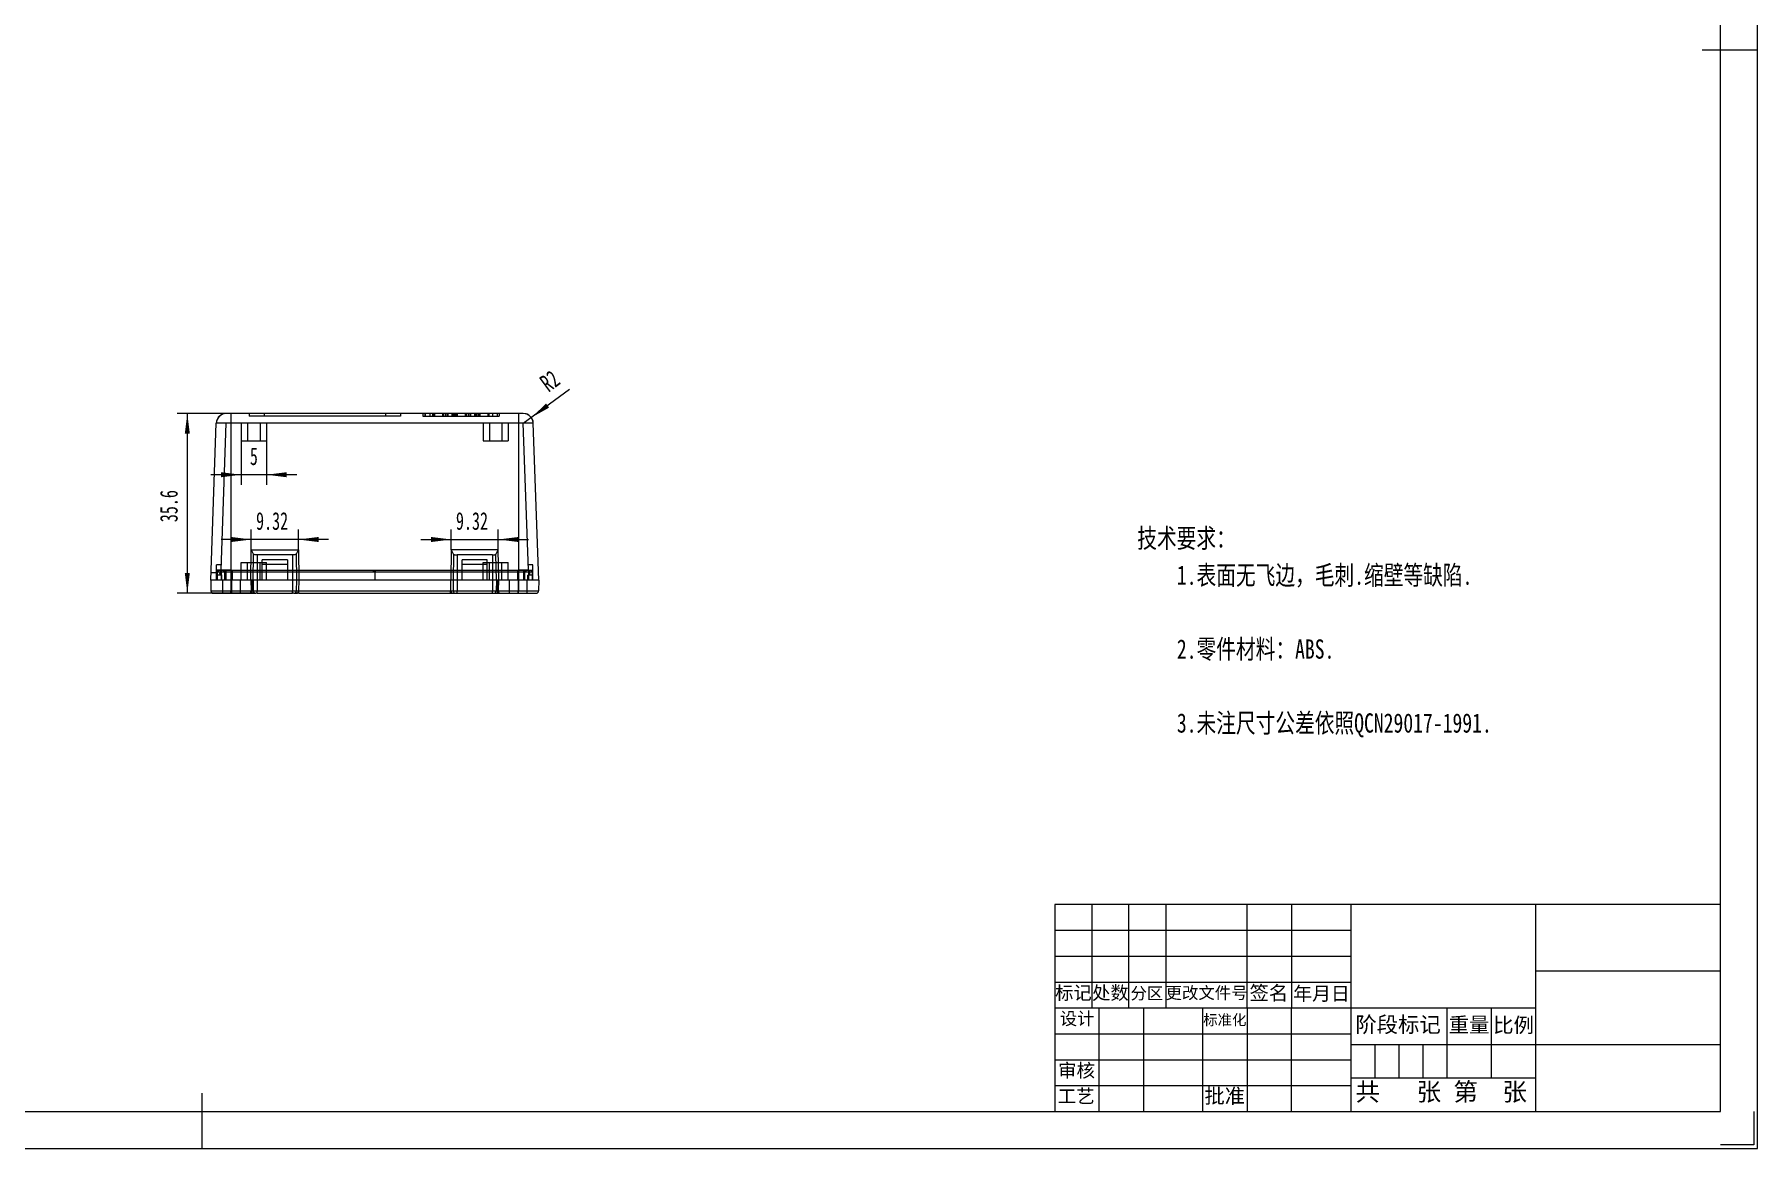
# Model space of a CAD drawing. Header units: millimetres. Extents: x 425 to 1042, y -656 to -221.
# Drawn here: x 700.2 to 1041.6, y -656 to -435.4 of the extents above; entities that cross this region are included whole.
import ezdxf

# ---------------------------------------------------------------- set-up
doc = ezdxf.new("R2010")
doc.units = ezdxf.units.MM
doc.layers.get('0').update_dxf_attribs({"lineweight": 0})
for name, color, linetype, lineweight in [('CAXA4', 3, 'Continuous', 25), ('图框_内框线', 5, 'Continuous', 50), ('图框_外框线', 7, 'Continuous', 0), ('图框_标题栏文字', 6, 'Continuous', 0), ('图框_角线', 5, 'Continuous', 140)]:
    doc.layers.add(name, color=color, linetype=linetype, lineweight=lineweight)
doc.styles.add('UserTxtStyle1', font='simsun.ttc', dxfattribs={"width": 0.75})
doc.styles.add('工程字', font='')
doc.styles.add('标准', font='', dxfattribs={"width": 0.667})
doc.styles.get('工程字').set_extended_font_data('FangSong_GB2312')
doc.styles.get('标准').set_extended_font_data('FangSong_GB2312')
doc.dimstyles.new('标准', dxfattribs={"dimtxt": 3.5, "dimasz": 4, "dimexe": 2, "dimexo": 0, "dimtad": 1, "dimdsep": 46, "dimtxsty": '标准', "dimcen": 0, "dimdle": 6, "dimazin": 2, "dimtfac": 1, "dimtdec": 3, "dimtmove": 0, "dimatfit": 3, "dimfxl": 1, "dimtolj": 1, "dimtzin": 0, "dimarcsym": 0})

# ---------------------------------------------------------------- blocks, each defined once
blk = doc.blocks.new('*C16')
at = {"layer": 'CAXA4', "linetype": 'Continuous', "lineweight": 25}
for points in [[(782.8, -535.42), (778.8, -535.92), (778.8, -534.92)], [(792.12, -535.42), (796.12, -535.92), (796.12, -534.92)]]:
    blk.add_hatch(color=0, dxfattribs=at).paths.add_polyline_path(points, flags=0)
at = {"layer": 'CAXA4', "color": 0, "linetype": 'Continuous', "lineweight": 25}
for p, q in [((776.8, -535.42), (798.12, -535.42)), ((782.8, -537.47), (782.8, -533.42)), ((792.12, -537.47), (792.12, -533.42))]:
    blk.add_line(p, q, dxfattribs=at)
at = {"layer": 'CAXA4', "color": 0, "linetype": 'Continuous', "lineweight": 25, "insert": (783.74, -530), "char_height": 3.5, "attachment_point": 1, "style": '标准'}
blk.add_mtext('\\fFangSong_GB2312|b0|i0|p34;9.32', dxfattribs=at)
blk = doc.blocks.new('*C17')
at = {"layer": 'CAXA4', "linetype": 'Continuous', "lineweight": 25}
for points in [[(743.2, -535.42), (739.2, -534.92), (739.2, -535.92)], [(752.52, -535.42), (756.52, -534.92), (756.52, -535.92)]]:
    blk.add_hatch(color=0, dxfattribs=at).paths.add_polyline_path(points, flags=0)
at = {"layer": 'CAXA4', "color": 0, "linetype": 'Continuous', "lineweight": 25}
for p, q in [((758.52, -535.42), (737.2, -535.42)), ((743.2, -537.47), (743.2, -533.42)), ((752.52, -537.47), (752.52, -533.42))]:
    blk.add_line(p, q, dxfattribs=at)
at = {"layer": 'CAXA4', "color": 0, "linetype": 'Continuous', "lineweight": 25, "insert": (744.14, -530), "char_height": 3.5, "attachment_point": 1, "style": '标准'}
blk.add_mtext('\\fFangSong_GB2312|b0|i0|p34;9.32', dxfattribs=at)
blk = doc.blocks.new('*C18')
at = {"layer": 'CAXA4', "linetype": 'Continuous', "lineweight": 25}
for points in [[(730.52, -510.47), (730.02, -514.47), (731.02, -514.47)], [(730.52, -546.07), (730.02, -542.07), (731.02, -542.07)]]:
    blk.add_hatch(color=0, dxfattribs=at).paths.add_polyline_path(points, flags=0)
at = {"layer": 'CAXA4', "color": 0, "linetype": 'Continuous', "lineweight": 25}
for p, q in [((738.24, -510.47), (728.52, -510.47)), ((730.52, -510.47), (730.52, -546.07)), ((743.65, -546.07), (728.52, -546.07))]:
    blk.add_line(p, q, dxfattribs=at)
at = {"layer": 'CAXA4', "color": 0, "linetype": 'Continuous', "lineweight": 25, "insert": (725.1, -531.99), "char_height": 3.5, "attachment_point": 1, "rotation": 90, "style": '标准'}
blk.add_mtext('\\fFangSong_GB2312|b0|i0|p34;35.6', dxfattribs=at)
blk = doc.blocks.new('*C19')
at = {"layer": 'CAXA4', "linetype": 'Continuous', "lineweight": 25}
blk.add_hatch(color=0, dxfattribs=at).paths.add_polyline_path([(798.68, -511.28), (801.6, -508.5), (802.2, -509.3)], flags=0)
at = {"layer": 'CAXA4', "color": 0, "linetype": 'Continuous', "lineweight": 25}
blk.add_line((806.24, -505.69), (797.08, -512.47), dxfattribs=at)
at = {"layer": 'CAXA4', "color": 0, "linetype": 'Continuous', "lineweight": 25, "insert": (800.02, -503.55), "char_height": 3.5, "attachment_point": 1, "rotation": 36.4752, "style": '标准'}
blk.add_mtext('\\fFangSong_GB2312|b0|i0|p34;R2', dxfattribs=at)
blk = doc.blocks.new('*C20')
at = {"layer": 'CAXA4', "linetype": 'Continuous', "lineweight": 25}
for points in [[(741.21, -522.59), (737.21, -522.09), (737.21, -523.09)], [(746.21, -522.59), (750.21, -522.09), (750.21, -523.09)]]:
    blk.add_hatch(color=0, dxfattribs=at).paths.add_polyline_path(points, flags=0)
at = {"layer": 'CAXA4', "color": 0, "linetype": 'Continuous', "lineweight": 25}
for p, q in [((741.21, -515.87), (741.21, -524.59)), ((746.21, -515.87), (746.21, -524.59)), ((752.21, -522.59), (735.21, -522.59))]:
    blk.add_line(p, q, dxfattribs=at)
at = {"layer": 'CAXA4', "color": 0, "linetype": 'Continuous', "lineweight": 25, "insert": (742.91, -517.17), "char_height": 3.5, "attachment_point": 1, "style": '标准'}
blk.add_mtext('\\fFangSong_GB2312|b0|i0|p34;5', dxfattribs=at)

msp = doc.modelspace()

# ---------------------------------------------------------------- linework, layer by layer
at = {"color": 0, "linetype": 'Continuous', "lineweight": 25}
for p, q in [((797.075, -510.469), (738.243, -510.469)), ((739.159, -510.469), (739.159, -545.578)), ((742.759, -510.469), (742.759, -510.969)), ((772.759, -510.969), (742.759, -510.969)), ((745.759, -510.469), (745.759, -510.969)), ((769.759, -510.469), (769.759, -510.969)), ((772.759, -510.469), (772.759, -510.969)), ((777.179, -510.469), (777.179, -510.969)), ((777.179, -510.969), (792.339, -510.969)), ((777.584, -510.469), (777.584, -510.969)), ((777.62, -510.469), (777.62, -510.969)), ((778.545, -510.469), (778.545, -510.969)), ((779.179, -510.969), (779.179, -510.469)), ((779.259, -510.469), (779.259, -510.969)), ((779.468, -510.469), (779.468, -510.969)), ((781.05, -510.469), (781.05, -510.969)), ((781.259, -510.469), (781.259, -510.969)), ((781.339, -510.969), (781.339, -510.469)), ((781.679, -510.469), (781.679, -510.969)), ((781.973, -510.469), (781.973, -510.969)), ((782.084, -510.469), (782.084, -510.969)), ((782.12, -510.469), (782.12, -510.969)), ((782.898, -510.469), (782.898, -510.969)), ((782.934, -510.469), (782.934, -510.969)), ((783.045, -510.469), (783.045, -510.969)), ((783.339, -510.469), (783.339, -510.969)), ((783.679, -510.969), (783.679, -510.469)), ((783.759, -510.469), (783.759, -510.969)), ((783.968, -510.469), (783.968, -510.969)), ((785.55, -510.469), (785.55, -510.969)), ((785.759, -510.469), (785.759, -510.969)), ((785.839, -510.969), (785.839, -510.469)), ((786.179, -510.469), (786.179, -510.969)), ((786.473, -510.469), (786.473, -510.969)), ((786.584, -510.469), (786.584, -510.969)), ((786.62, -510.469), (786.62, -510.969)), ((787.398, -510.469), (787.398, -510.969)), ((787.434, -510.469), (787.434, -510.969)), ((787.545, -510.469), (787.545, -510.969)), ((787.839, -510.469), (787.839, -510.969)), ((788.179, -510.969), (788.179, -510.469)), ((788.259, -510.469), (788.259, -510.969)), ((788.468, -510.469), (788.468, -510.969)), ((790.05, -510.469), (790.05, -510.969)), ((790.259, -510.469), (790.259, -510.969)), ((790.339, -510.969), (790.339, -510.469)), ((790.973, -510.469), (790.973, -510.969)), ((791.898, -510.469), (791.898, -510.969)), ((791.934, -510.469), (791.934, -510.969)), ((792.339, -510.469), (792.339, -510.969)), ((796.159, -510.469), (796.159, -545.578)), ((799.074, -512.399), (798.958, -511.795)), ((735.159, -543.469), (736.244, -512.399)), ((799.074, -512.399), (736.244, -512.399)), ((737.23, -541.469), (738.246, -512.369)), ((739.159, -512.369), (738.246, -512.369)), ((796.159, -512.369), (739.159, -512.369)), ((741.209, -512.369), (741.209, -515.869)), ((742.459, -512.369), (742.459, -515.869)), ((744.959, -512.369), (744.959, -515.869)), ((746.209, -512.369), (746.209, -515.869)), ((789.109, -512.369), (789.109, -515.869)), ((790.359, -512.369), (790.359, -515.869)), ((792.859, -512.369), (792.859, -515.869)), ((794.109, -512.369), (794.109, -515.869)), ((797.072, -512.369), (796.159, -512.369)), ((798.088, -541.469), (797.072, -512.369)), ((800.159, -543.469), (799.074, -512.399)), ((741.209, -515.869), (746.209, -515.869)), ((789.109, -515.869), (794.109, -515.869)), ((743.109, -543.469), (743.201, -537.469)), ((743.201, -537.469), (752.517, -537.469)), ((743.201, -537.469), (743.651, -538.377)), ((743.562, -543.469), (743.651, -538.377)), ((744.361, -538.459), (744.361, -545.578)), ((751.358, -538.459), (744.361, -538.459)), ((751.358, -538.459), (751.358, -545.578)), ((752.067, -538.377), (752.517, -537.469)), ((752.067, -538.377), (752.156, -543.469)), ((752.517, -537.469), (752.609, -543.469)), ((782.801, -537.469), (782.709, -543.469)), ((782.801, -537.469), (783.251, -538.377)), ((792.117, -537.469), (782.801, -537.469)), ((783.251, -538.377), (783.162, -543.469)), ((790.958, -538.459), (783.961, -538.459)), ((783.961, -538.459), (783.961, -545.578)), ((790.958, -538.459), (790.958, -545.578)), ((791.667, -538.377), (792.117, -537.469)), ((791.756, -543.469), (791.667, -538.377)), ((792.209, -543.469), (792.117, -537.469)), ((735.212, -541.969), (736.309, -541.969)), ((736.309, -543.469), (736.309, -540.469)), ((737.265, -540.469), (736.309, -540.469)), ((739.159, -541.469), (736.309, -541.469)), ((737.23, -542.469), (736.309, -542.469)), ((736.409, -541.869), (736.409, -543.469)), ((798.909, -541.869), (736.409, -541.869)), ((767.359, -541.569), (736.709, -541.569)), ((737.23, -541.469), (737.23, -543.469)), ((737.359, -543.469), (737.359, -542.469)), ((737.909, -541.869), (737.909, -543.469)), ((738.159, -541.569), (738.159, -543.469)), ((739.159, -541.469), (798.088, -541.469)), ((739.309, -541.469), (739.309, -543.469)), ((739.409, -541.569), (739.409, -543.469)), ((741.209, -543.469), (741.209, -539.969)), ((741.209, -539.969), (746.209, -539.969)), ((742.459, -543.469), (742.459, -539.969)), ((744.959, -543.469), (744.959, -539.969)), ((745.359, -543.469), (745.359, -539.469)), ((750.359, -539.469), (745.359, -539.469)), ((750.359, -540.369), (745.359, -540.369)), ((746.209, -543.469), (746.209, -539.969)), ((750.359, -539.469), (750.359, -543.469)), ((767.659, -541.869), (767.659, -543.469)), ((798.609, -541.569), (767.959, -541.569)), ((789.959, -539.469), (784.959, -539.469)), ((784.959, -543.469), (784.959, -539.469)), ((789.959, -540.369), (784.959, -540.369)), ((789.109, -539.969), (794.109, -539.969)), ((789.109, -543.469), (789.109, -539.969)), ((789.959, -543.469), (789.959, -539.469)), ((790.359, -543.469), (790.359, -539.969)), ((792.859, -543.469), (792.859, -539.969)), ((794.109, -543.469), (794.109, -539.969)), ((795.909, -541.569), (795.909, -543.469)), ((796.009, -541.469), (796.009, -543.469)), ((797.159, -541.569), (797.159, -543.469)), ((797.409, -543.469), (797.409, -541.869)), ((797.959, -543.469), (797.959, -542.469)), ((799.009, -540.469), (798.053, -540.469)), ((798.088, -541.469), (799.009, -541.469)), ((798.088, -541.469), (798.088, -543.469)), ((799.009, -542.469), (798.088, -542.469)), ((798.909, -543.469), (798.909, -541.869)), ((799.009, -543.469), (799.009, -540.469)), ((735.159, -543.469), (735.196, -545.578)), ((800.159, -543.469), (735.159, -543.469)), ((735.196, -545.578), (800.122, -545.578)), ((735.695, -546.069), (743.646, -546.069)), ((737.509, -543.469), (737.509, -546.069)), ((739.159, -546.069), (739.159, -545.578)), ((739.259, -543.469), (739.259, -545.578)), ((741.009, -543.469), (741.009, -546.069)), ((743.094, -546.069), (743.094, -545.578)), ((743.109, -543.469), (743.144, -545.578)), ((743.359, -543.469), (743.322, -545.578)), ((743.372, -546.069), (743.372, -545.578)), ((743.562, -543.469), (743.599, -545.578)), ((743.646, -546.069), (744.098, -546.069)), ((744.373, -546.069), (744.098, -546.069)), ((744.361, -546.069), (744.361, -545.578)), ((744.373, -546.069), (751.345, -546.069)), ((751.621, -546.069), (751.345, -546.069)), ((751.358, -546.069), (751.358, -545.578)), ((751.621, -546.069), (752.073, -546.069)), ((752.625, -546.069), (752.073, -546.069)), ((752.156, -543.469), (752.119, -545.578)), ((752.609, -543.469), (752.575, -545.578)), ((752.625, -546.069), (752.625, -545.578)), ((752.625, -546.069), (782.694, -546.069)), ((782.694, -546.069), (782.694, -545.578)), ((782.694, -546.069), (783.246, -546.069)), ((782.744, -545.578), (782.709, -543.469)), ((783.162, -543.469), (783.199, -545.578)), ((783.246, -546.069), (783.697, -546.069)), ((783.697, -546.069), (783.973, -546.069)), ((783.961, -546.069), (783.961, -545.578)), ((783.973, -546.069), (790.945, -546.069)), ((790.945, -546.069), (791.22, -546.069)), ((790.958, -546.069), (790.958, -545.578)), ((791.22, -546.069), (791.673, -546.069)), ((791.673, -546.069), (799.623, -546.069)), ((791.756, -543.469), (791.719, -545.578)), ((791.946, -546.069), (791.946, -545.578)), ((791.959, -543.469), (791.996, -545.578)), ((792.143, -545.924), (792.035, -545.763)), ((792.175, -545.578), (792.209, -543.469)), ((792.225, -546.069), (792.225, -545.578)), ((794.309, -543.469), (794.309, -546.069)), ((796.059, -543.469), (796.059, -545.578)), ((796.159, -546.069), (796.159, -545.578)), ((797.809, -543.469), (797.809, -546.069)), ((800.159, -543.469), (800.122, -545.578))]:
    msp.add_line(p, q, dxfattribs=at)
for points in [[(737.091, -510.834), (736.651, -511.258), (736.36, -511.795), (736.244, -512.399)], [(738.243, -510.469), (737.639, -510.562), (737.091, -510.834)], [(798.959, -511.795), (798.667, -511.258), (798.227, -510.834), (797.679, -510.562), (797.075, -510.469)], [(736.709, -541.569), (736.559, -541.609), (736.449, -541.719), (736.409, -541.869)], [(737.609, -541.569), (737.759, -541.609), (737.869, -541.719), (737.909, -541.869)], [(797.409, -541.869), (797.449, -541.719), (797.559, -541.609), (797.709, -541.569)], [(798.909, -541.869), (798.869, -541.719), (798.759, -541.609), (798.609, -541.569)], [(735.196, -545.578), (735.236, -545.766), (735.345, -545.926), (735.506, -546.032), (735.696, -546.069)], [(735.225, -545.713), (735.3, -545.844), (735.412, -545.958), (735.549, -546.038), (735.695, -546.069)], [(743.252, -545.826), (743.172, -545.927), (743.069, -546.004), (742.949, -546.053), (742.822, -546.069)], [(742.823, -546.069), (743.012, -546.032), (743.173, -545.926), (743.282, -545.766), (743.323, -545.578)], [(743.322, -545.578), (743.317, -545.643), (743.303, -545.707), (743.281, -545.768), (743.252, -545.826)], [(791.996, -545.578), (792.036, -545.766), (792.145, -545.926), (792.306, -546.032), (792.495, -546.069)], [(799.623, -546.069), (799.778, -546.035), (799.915, -545.951), (800.023, -545.838), (800.095, -545.71), (800.123, -545.578)], [(799.623, -546.069), (799.812, -546.032), (799.973, -545.926), (800.082, -545.766), (800.122, -545.578)]]:
    msp.add_lwpolyline(points, dxfattribs=at)
for centre, radius, start, end in [((738.243, -512.469), 2, 90, 178), ((797.075, -512.469), 2, 2, 90), ((737.359, -542.019), 0.45, 90, 270), ((797.959, -542.019), 0.45, 270, 90), ((735.696, -545.569), 0.5, 181, 270), ((752.802, -545.592), 13.543, 179.94161, 180.41216), ((742.822, -545.569), 0.5, 270, 359), ((743.646, -545.57), 0.5, 180.93978, 269.93399), ((744.098, -545.57), 0.499, 180.93802, 269.94271), ((751.62, -545.57), 0.499, 270.05728, 359.06198), ((752.072, -545.57), 0.5, 270.06601, 359.06022), ((783.246, -545.57), 0.5, 180.93978, 269.93399), ((783.698, -545.57), 0.499, 180.93802, 269.94271), ((791.22, -545.57), 0.499, 270.05728, 359.06198), ((791.672, -545.57), 0.5, 270.06601, 359.06022), ((792.496, -545.569), 0.5, 181, 270), ((782.516, -545.592), 13.543, 359.58784, 0.05839), ((799.622, -545.569), 0.5, 270, 359)]:
    msp.add_arc(centre, radius, start, end, dxfattribs=at)
for points, knots in [([(744.361, -538.459), (744.277, -538.459), (744.117, -538.454), (743.895, -538.442), (743.752, -538.415), (743.662, -538.399), (743.651, -538.377)], [0, 0, 0, 0, 0.25017412, 0.48653433, 0.64779352, 0.71986996, 0.71986996, 0.71986996, 0.71986996]), ([(752.067, -538.377), (752.056, -538.399), (751.964, -538.415), (751.822, -538.442), (751.601, -538.454), (751.441, -538.459), (751.358, -538.459)], [0, 0, 0, 0, 0.07474092, 0.23616558, 0.46857946, 0.71983335, 0.71983335, 0.71983335, 0.71983335]), ([(783.251, -538.377), (783.262, -538.399), (783.355, -538.415), (783.497, -538.442), (783.717, -538.454), (783.877, -538.459), (783.961, -538.459)], [0, 0, 0, 0, 0.07474092, 0.23616558, 0.46857946, 0.71983335, 0.71983335, 0.71983335, 0.71983335]), ([(790.958, -538.459), (791.041, -538.459), (791.202, -538.454), (791.423, -538.442), (791.566, -538.415), (791.657, -538.399), (791.667, -538.377)], [0, 0, 0, 0, 0.25017412, 0.48653433, 0.64779352, 0.71986996, 0.71986996, 0.71986996, 0.71986996]), ([(797.159, -541.472), (797.061, -541.472), (796.852, -541.471), (796.519, -541.47), (796.284, -541.469), (796.159, -541.469)], [0, 0, 0, 0, 0.29264969, 0.62599963, 0.99952729, 0.99952729, 0.99952729, 0.99952729]), ([(798.088, -541.469), (798.028, -541.47), (797.866, -541.47), (797.565, -541.471), (797.324, -541.472), (797.185, -541.472)], [0, 0, 0, 0, 0.17949001, 0.48735259, 0.90274739, 0.90274739, 0.90274739, 0.90274739]), ([(739.246, -546.069), (739.248, -546.057), (739.254, -546.011), (739.255, -545.912), (739.259, -545.76), (739.259, -545.643), (739.259, -545.578)], [0, 0, 0, 0, 0.03646015, 0.13847548, 0.29773674, 0.49172006, 0.49172006, 0.49172006, 0.49172006]), ([(739.26, -545.689), (739.257, -545.741), (739.254, -545.833), (739.25, -545.951), (739.249, -546.026), (739.247, -546.06), (739.246, -546.069)], [0, 0, 0, 0, 0.15592027, 0.2772433, 0.3532091, 0.38030677, 0.38030677, 0.38030677, 0.38030677]), ([(742.969, -546.069), (742.992, -546.069), (743.039, -546.063), (743.105, -546.034), (743.156, -545.996), (743.192, -545.958), (743.213, -545.931), (743.229, -545.908), (743.244, -545.884), (743.261, -545.851), (743.279, -545.81), (743.292, -545.774), (743.3, -545.744), (743.308, -545.713), (743.315, -545.674), (743.321, -545.626), (743.322, -545.594), (743.322, -545.578)], [0, 0, 0, 0, 0.06886296, 0.14016684, 0.21580748, 0.25564069, 0.29684833, 0.31797527, 0.33943778, 0.38331572, 0.42838285, 0.47450533, 0.49791824, 0.52153061, 0.56924531, 0.617446, 0.66591412, 0.66591412, 0.66591412, 0.66591412]), ([(743.486, -546.069), (743.464, -546.069), (743.418, -546.062), (743.354, -546.034), (743.305, -545.996), (743.27, -545.958), (743.25, -545.931), (743.234, -545.908), (743.22, -545.884), (743.203, -545.851), (743.185, -545.81), (743.171, -545.766), (743.159, -545.721), (743.151, -545.674), (743.145, -545.626), (743.144, -545.594), (743.144, -545.578)], [0, 0, 0, 0, 0.06672198, 0.13611435, 0.21022452, 0.24945191, 0.29015974, 0.31107507, 0.33235032, 0.37592205, 0.42076472, 0.46673332, 0.51365516, 0.5613189, 0.60949933, 0.65796399, 0.65796399, 0.65796399, 0.65796399]), ([(752.232, -546.069), (752.255, -546.069), (752.3, -546.062), (752.365, -546.034), (752.413, -545.996), (752.448, -545.958), (752.469, -545.931), (752.484, -545.908), (752.499, -545.884), (752.516, -545.851), (752.533, -545.81), (752.547, -545.766), (752.559, -545.721), (752.568, -545.674), (752.573, -545.626), (752.574, -545.594), (752.575, -545.578)], [0, 0, 0, 0, 0.06672198, 0.13611435, 0.21022452, 0.24945191, 0.29015974, 0.31107507, 0.33235032, 0.37592205, 0.42076472, 0.46673332, 0.51365516, 0.5613189, 0.60949933, 0.65796399, 0.65796399, 0.65796399, 0.65796399]), ([(783.086, -546.069), (783.064, -546.069), (783.018, -546.062), (782.954, -546.034), (782.905, -545.996), (782.87, -545.958), (782.85, -545.931), (782.834, -545.908), (782.82, -545.884), (782.803, -545.851), (782.785, -545.81), (782.771, -545.766), (782.759, -545.721), (782.751, -545.674), (782.745, -545.626), (782.744, -545.594), (782.744, -545.578)], [0, 0, 0, 0, 0.06672198, 0.13611435, 0.21022452, 0.24945191, 0.29015974, 0.31107507, 0.33235032, 0.37592205, 0.42076472, 0.46673332, 0.51365516, 0.5613189, 0.60949933, 0.65796399, 0.65796399, 0.65796399, 0.65796399]), ([(791.832, -546.069), (791.855, -546.069), (791.9, -546.062), (791.965, -546.034), (792.013, -545.996), (792.048, -545.958), (792.069, -545.931), (792.084, -545.908), (792.099, -545.884), (792.116, -545.851), (792.133, -545.81), (792.147, -545.766), (792.159, -545.721), (792.168, -545.674), (792.173, -545.626), (792.174, -545.594), (792.175, -545.578)], [0, 0, 0, 0, 0.06672198, 0.13611435, 0.21022452, 0.24945191, 0.29015974, 0.31107507, 0.33235032, 0.37592205, 0.42076472, 0.46673332, 0.51365516, 0.5613189, 0.60949933, 0.65796399, 0.65796399, 0.65796399, 0.65796399]), ([(792.349, -546.069), (792.327, -546.069), (792.28, -546.063), (792.213, -546.034), (792.163, -545.996), (792.126, -545.958), (792.105, -545.931), (792.09, -545.908), (792.074, -545.884), (792.057, -545.851), (792.039, -545.81), (792.027, -545.774), (792.018, -545.744), (792.011, -545.713), (792.003, -545.674), (791.998, -545.626), (791.996, -545.594), (791.996, -545.578)], [0, 0, 0, 0, 0.06886296, 0.14016684, 0.21580748, 0.25564069, 0.29684833, 0.31797527, 0.33943778, 0.38331572, 0.42838285, 0.47450533, 0.49791824, 0.52153061, 0.56924531, 0.617446, 0.66591412, 0.66591412, 0.66591412, 0.66591412]), ([(796.072, -546.069), (796.07, -546.057), (796.064, -546.011), (796.063, -545.912), (796.059, -545.76), (796.059, -545.643), (796.059, -545.578)], [0, 0, 0, 0, 0.03646015, 0.13847548, 0.29773674, 0.49172006, 0.49172006, 0.49172006, 0.49172006]), ([(796.059, -545.689), (796.061, -545.741), (796.064, -545.833), (796.068, -545.951), (796.069, -546.026), (796.072, -546.06), (796.072, -546.069)], [0, 0, 0, 0, 0.15592027, 0.2772433, 0.3532091, 0.38030677, 0.38030677, 0.38030677, 0.38030677])]:
    msp.add_open_spline(points, degree=3, knots=knots, dxfattribs=at)
for points in [[(736.409, -541.869), (736.409, -541.728), (736.568, -541.569), (736.709, -541.569)], [(736.409, -541.869), (736.409, -541.728), (736.568, -541.569), (736.709, -541.569)], [(737.359, -542.469), (736.888, -542.469), (736.888, -541.569), (737.359, -541.569)], [(737.609, -541.569), (737.751, -541.569), (737.909, -541.728), (737.909, -541.869)], [(737.609, -541.569), (737.751, -541.569), (737.909, -541.728), (737.909, -541.869)], [(767.359, -541.569), (767.501, -541.569), (767.659, -541.728), (767.659, -541.869)], [(767.959, -541.569), (767.818, -541.569), (767.659, -541.728), (767.659, -541.869)], [(797.709, -541.569), (797.568, -541.569), (797.409, -541.728), (797.409, -541.869)], [(797.709, -541.569), (797.568, -541.569), (797.409, -541.728), (797.409, -541.869)], [(797.959, -542.469), (798.43, -542.469), (798.43, -541.569), (797.959, -541.569)], [(798.909, -541.869), (798.909, -541.728), (798.751, -541.569), (798.609, -541.569)], [(798.609, -541.569), (798.751, -541.569), (798.909, -541.728), (798.909, -541.869)]]:
    msp.add_open_spline(points, degree=3, dxfattribs=at)
at = {"layer": '图框_内框线', "color": 0, "linetype": 'Continuous', "lineweight": 25}
for points in [[(443.66, -648.717), (1034.294, -648.717), (1034.294, -228.091), (443.66, -228.091), (443.66, -648.717)], [(1030.63, -438.404), (1041.622, -438.404)], [(1034.294, -607.68), (902.391, -607.68), (902.391, -648.717), (1034.294, -648.717), (1034.294, -607.68)], [(733.481, -656.045), (733.481, -645.053)]]:
    msp.add_lwpolyline(points, dxfattribs=at)
at = {"layer": '图框_外框线', "color": 0, "linetype": 'Continuous', "lineweight": 25}
for p, q in [((909.719, -607.68), (909.719, -628.198)), ((917.047, -628.198), (917.047, -607.68)), ((924.375, -607.68), (924.375, -628.198)), ((940.496, -628.198), (940.496, -607.68)), ((949.29, -607.68), (949.29, -628.198)), ((961.015, -607.68), (961.015, -648.717)), ((997.654, -607.68), (997.654, -648.717)), ((902.391, -612.81), (961.015, -612.81)), ((902.391, -617.939), (961.015, -617.939)), ((997.654, -620.87), (1034.294, -620.87)), ((902.391, -623.069), (961.015, -623.069)), ((902.391, -628.198), (997.654, -628.198)), ((911.184, -648.717), (911.184, -628.198)), ((919.978, -628.198), (919.978, -648.717)), ((931.703, -648.717), (931.703, -628.198)), ((940.496, -628.198), (940.496, -648.717)), ((949.29, -648.717), (949.29, -628.198)), ((980.067, -628.198), (980.067, -642.122)), ((988.861, -628.198), (988.861, -642.122)), ((902.391, -633.328), (961.015, -633.328)), ((1034.294, -635.526), (961.015, -635.526)), ((965.778, -635.526), (965.778, -642.122)), ((970.541, -635.526), (970.541, -642.122)), ((975.304, -635.526), (975.304, -642.122)), ((902.391, -638.458), (961.015, -638.458)), ((902.391, -643.587), (961.015, -643.587)), ((997.654, -642.122), (961.015, -642.122))]:
    msp.add_line(p, q, dxfattribs=at)
msp.add_lwpolyline([(425.34, -656.045), (1041.622, -656.045), (1041.622, -220.763), (425.34, -220.763), (425.34, -656.045)], dxfattribs=at)
at = {"layer": '图框_角线', "color": 0, "linetype": 'Continuous', "lineweight": 25}
msp.add_lwpolyline([(1040.889, -648.717), (1040.889, -655.312), (1034.294, -655.312)], dxfattribs=at)
msp.add_lwpolyline([(1040.889, -648.717), (1040.889, -655.312), (1034.294, -655.312)], dxfattribs=at)

# ---------------------------------------------------------------- texts
at = {"color": 0, "linetype": 'Continuous', "lineweight": 25, "char_height": 3.81665, "attachment_point": 1, "style": 'UserTxtStyle1'}
for s, insert in [('\\fSimSun|b0|i0|p34;技术要求：', (918.72, -533.249)), ('\\fSimSun|b0|i0|p34;1.表面无飞边，毛刺.缩壁等缺陷.', (926.578, -540.57)), ('\\fSimSun|b0|i0|p34;2.零件材料：ABS.', (926.578, -555.21)), ('\\fSimSun|b0|i0|p34;3.未注尺寸公差依照QCN29017-1991.', (926.578, -569.851))]:
    msp.add_mtext(s, dxfattribs=dict(at, insert=insert))
at = {"layer": '图框_标题栏文字', "color": 0, "linetype": 'Continuous', "lineweight": 25, "attachment_point": 1, "style": '工程字'}
for s, insert, char_height in [('\\fFangSong_GB2312|b0|i0|p34;标记', (902.45, -623.88), 2.66103), ('\\fFangSong_GB2312|b0|i0|p34;处数', (909.8, -623.878), 2.65172), ('\\fFangSong_GB2312|b0|i0|p34;分区', (917.401, -624.112), 2.37468), ('\\fFangSong_GB2312|b0|i0|p34;更改文件号', (924.34, -624.018), 2.38307), ('\\fFangSong_GB2312|b0|i0|p34;签名', (940.988, -623.827), 2.79729), ('\\fFangSong_GB2312|b0|i0|p34;年月日', (949.632, -623.983), 2.73523), ('\\fFangSong_GB2312|b0|i0|p34;设计', (903.375, -629.041), 2.51629), ('\\fFangSong_GB2312|b0|i0|p34;标准化', (931.789, -629.518), 2.0951), ('\\fFangSong_GB2312|b0|i0|p34;阶段标记', (961.93, -629.941), 3.1041), ('\\fFangSong_GB2312|b0|i0|p34;重量', (980.43, -630.062), 2.96108), ('\\fFangSong_GB2312|b0|i0|p34;比例', (989.241, -630.111), 2.9646), ('\\fFangSong_GB2312|b0|i0|p34;审核', (903.026, -639.239), 2.69171), ('\\fFangSong_GB2312|b0|i0|p34;工艺', (902.952, -644.317), 2.69171), ('\\fFangSong_GB2312|b0|i0|p34;批准', (932.059, -644.166), 2.932), ('\\fFangSong_GB2312|b0|i0|p34;共   张 第  张', (961.942, -643.015), 3.56536)]:
    msp.add_mtext(s, dxfattribs=dict(at, insert=insert, char_height=char_height))

# ---------------------------------------------------------------- dimensions: what is measured, and where the dimension line sits
at = {"layer": 'CAXA4'}
dim = msp.add_radius_dim(center=(797.075, -512.469), mpoint=(798.684, -511.28), text='\\fFangSong_GB2312;R2', dimstyle='标准', dxfattribs=at)
dim.commit()
dim.dimension.update_dxf_attribs({"geometry": '*C19', "text_midpoint": (802.877, -504.421)})
dim = msp.add_linear_dim(base=(730.518, -528.269), p1=(738.243, -510.469), p2=(743.646, -546.069), angle=270, text='\\fFangSong_GB2312;35.6', dimstyle='标准', dxfattribs=at)
dim.commit()
dim.dimension.update_dxf_attribs({"geometry": '*C18', "text_midpoint": (727.496, -528.269)})
for base, p1, p2, text, picture, middle in [((743.709, -522.592), (746.209, -515.869), (741.209, -515.869), '\\fFangSong_GB2312;5', '*C20', (743.709, -519.569)), ((747.859, -535.417), (752.517, -537.469), (743.201, -537.469), '\\fFangSong_GB2312;9.32', '*C17', (747.859, -532.395)), ((787.459, -535.417), (782.801, -537.469), (792.117, -537.469), '\\fFangSong_GB2312;9.32', '*C16', (787.459, -532.395))]:
    dim = msp.add_linear_dim(base=base, p1=p1, p2=p2, text=text, dimstyle='标准', dxfattribs=at)
    dim.commit()
    dim.dimension.update_dxf_attribs({"geometry": picture, "text_midpoint": middle})

doc.saveas('drawing.dxf')
